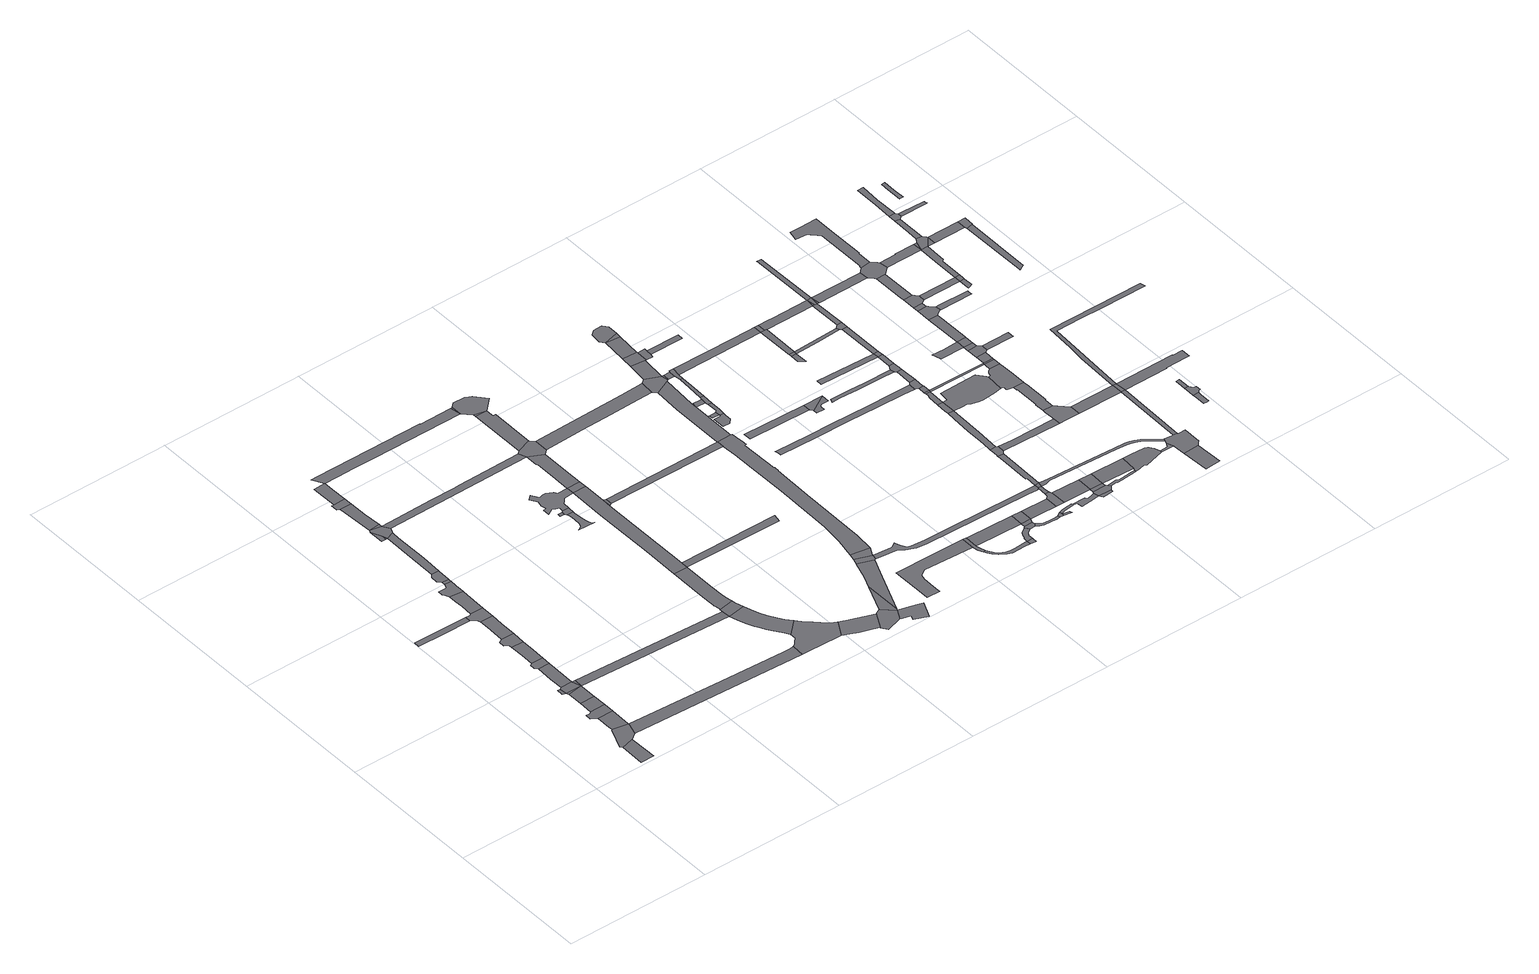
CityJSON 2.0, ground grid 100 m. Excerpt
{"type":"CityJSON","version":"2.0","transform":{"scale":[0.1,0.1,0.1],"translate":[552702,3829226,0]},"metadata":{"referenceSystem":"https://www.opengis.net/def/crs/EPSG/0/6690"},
"CityObjects":{
"road1":{"type":"Road","attributes":{"RoadStructureAttribute.sectionType":"1"},"geometry":[{"type":"MultiSurface","lod":"1","boundaries":[[[0,1,2,3,4]]]}]},
"road2":{"type":"Road","geometry":[{"type":"MultiSurface","lod":"1","boundaries":[[[5,6,7,8,2,1,9,10]]]}]},
"road3":{"type":"Road","attributes":{"RoadStructureAttribute.sectionType":"1"},"geometry":[{"type":"MultiSurface","lod":"1","boundaries":[[[11,12,13,5,10,14,15]]]}]},
"road4":{"type":"Road","geometry":[{"type":"MultiSurface","lod":"1","boundaries":[[[16,17,18,19,20,11,15,21]]]}]},
"road5":{"type":"Road","attributes":{"RoadStructureAttribute.sectionType":"1"},"geometry":[{"type":"MultiSurface","lod":"1","boundaries":[[[22,23,24,25]]]}]},
"road6":{"type":"Road","attributes":{"RoadStructureAttribute.sectionType":"1"},"geometry":[{"type":"MultiSurface","lod":"1","boundaries":[[[26,16,21,27]]]}]},
"road7":{"type":"Road","attributes":{"RoadStructureAttribute.sectionType":"1"},"geometry":[{"type":"MultiSurface","lod":"1","boundaries":[[[28,29,30,26,27]]]}]},
"road8":{"type":"Road","attributes":{"RoadStructureAttribute.sectionType":"1"},"geometry":[{"type":"MultiSurface","lod":"1","boundaries":[[[24,30,29]]]}]},
"road9":{"type":"Road","attributes":{"RoadStructureAttribute.sectionType":"1"},"geometry":[{"type":"MultiSurface","lod":"1","boundaries":[[[31,32,33,34,35,36]]]}]},
"road10":{"type":"Road","geometry":[{"type":"MultiSurface","lod":"1","boundaries":[[[37,25,24,29,38]]]}]},
"road11":{"type":"Road","attributes":{"RoadStructureAttribute.sectionType":"1"},"geometry":[{"type":"MultiSurface","lod":"1","boundaries":[[[39,40,37,38,41]]]}]},
"road12":{"type":"Road","attributes":{"RoadStructureAttribute.sectionType":"1"},"geometry":[{"type":"MultiSurface","lod":"1","boundaries":[[[42,38,29,43]]]}]},
"road13":{"type":"Road","geometry":[{"type":"MultiSurface","lod":"1","boundaries":[[[44,45,46,47,39,41,48]]]}]},
"road14":{"type":"Road","attributes":{"RoadStructureAttribute.sectionType":"1"},"geometry":[{"type":"MultiSurface","lod":"1","boundaries":[[[49,50,44,48,51,52]]]}]},
"road15":{"type":"Road","geometry":[{"type":"MultiSurface","lod":"1","boundaries":[[[53,54,55,56,57,49,52,58]]]}]},
"road16":{"type":"Road","attributes":{"RoadStructureAttribute.sectionType":"1"},"geometry":[{"type":"MultiSurface","lod":"1","boundaries":[[[59,60,53,58,61,62]]]}]},
"road17":{"type":"Road","geometry":[{"type":"MultiSurface","lod":"1","boundaries":[[[63,64,36,35,65,66,59,62,67]]]}]},
"road18":{"type":"Road","attributes":{"RoadStructureAttribute.sectionType":"1"},"geometry":[{"type":"MultiSurface","lod":"1","boundaries":[[[68,69,70,63,67,71,72]]]}]},
"road19":{"type":"Road","geometry":[{"type":"MultiSurface","lod":"1","boundaries":[[[73,74,75,76,77,78,68,72,79,80,81]]]}]},
"road20":{"type":"Road","attributes":{"RoadStructureAttribute.sectionType":"1"},"geometry":[{"type":"MultiSurface","lod":"1","boundaries":[[[82,73,81,83]]]}]},
"road21":{"type":"Road","geometry":[{"type":"MultiSurface","lod":"1","boundaries":[[[84,85,86,82,83,87,88,89]]]}]},
"road22":{"type":"Road","attributes":{"RoadStructureAttribute.sectionType":"1"},"geometry":[{"type":"MultiSurface","lod":"1","boundaries":[[[90,91,92,93,10,9,94,95,96,97]]]}]},
"road23":{"type":"Road","attributes":{"RoadStructureAttribute.sectionType":"1"},"geometry":[{"type":"MultiSurface","lod":"1","boundaries":[[[98,99,100,101,102,103,84,89]]]}]},
"road24":{"type":"Road","attributes":{"RoadStructureAttribute.sectionType":"1"},"geometry":[{"type":"MultiSurface","lod":"1","boundaries":[[[104,105,106,107]]]}]},
"road25":{"type":"Road","geometry":[{"type":"MultiSurface","lod":"1","boundaries":[[[107,106,101]]]}]},
"road26":{"type":"Road","geometry":[{"type":"MultiSurface","lod":"1","boundaries":[[[108,109,110,104,107,101,100,111,112,113,114]]]}]},
"road27":{"type":"Road","attributes":{"RoadStructureAttribute.sectionType":"1"},"geometry":[{"type":"MultiSurface","lod":"1","boundaries":[[[115,108,114]]]}]},
"road28":{"type":"Road","attributes":{"RoadStructureAttribute.sectionType":"1"},"geometry":[{"type":"MultiSurface","lod":"1","boundaries":[[[116,43,29,117,118]]]}]},
"road29":{"type":"Road","attributes":{"RoadStructureAttribute.sectionType":"1"},"geometry":[{"type":"MultiSurface","lod":"1","boundaries":[[[119,120,121,122,123,124,108,115]]]}]},
"road30":{"type":"Road","geometry":[{"type":"MultiSurface","lod":"1","boundaries":[[[125,126,127,128,129,122,121]]]}]},
"road31":{"type":"Road","attributes":{"RoadStructureAttribute.sectionType":"1"},"geometry":[{"type":"MultiSurface","lod":"1","boundaries":[[[130,131,132,127,126]]]}]},
"road32":{"type":"Road","attributes":{"RoadStructureAttribute.sectionType":"1"},"geometry":[{"type":"MultiSurface","lod":"1","boundaries":[[[133,134,135,136,137,138,139,140,114,113,141]]]}]},
"road33":{"type":"Road","geometry":[{"type":"MultiSurface","lod":"1","boundaries":[[[142,143,144,145,146,147,118,117,148]]]}]},
"road34":{"type":"Road","attributes":{"RoadStructureAttribute.sectionType":"1"},"geometry":[{"type":"MultiSurface","lod":"1","boundaries":[[[149,150,151,152,153,148,117,154,155,156,157,158,159,160,161,162]]]}]},
"road35":{"type":"Road","attributes":{"RoadStructureAttribute.sectionType":"1"},"geometry":[{"type":"MultiSurface","lod":"1","boundaries":[[[163,164,165,166,167,168,169,170,171,144,143,172,173,174,175,176]]]}]},
"road36":{"type":"Road","attributes":{"RoadStructureAttribute.sectionType":"1"},"geometry":[{"type":"MultiSurface","lod":"1","boundaries":[[[177,178,179,180,131,181,182,183,184,185,186,187]]]}]},
"road37":{"type":"Road","geometry":[{"type":"MultiSurface","lod":"1","boundaries":[[[188,189,190,191,162,161,192,193,194,195,196,97,96,197,198,199,200]]]}]},
"road38":{"type":"Road","geometry":[{"type":"MultiSurface","lod":"1","boundaries":[[[201,202,203,204]]]}]},
"road39":{"type":"Road","attributes":{"RoadStructureAttribute.sectionType":"1"},"geometry":[{"type":"MultiSurface","lod":"1","boundaries":[[[205,206,207,208,209,210,211,212,213,214,215,216,217]]]}]},
"road40":{"type":"Road","geometry":[{"type":"MultiSurface","lod":"1","boundaries":[[[218,204,203,205,217,219]]]}]},
"road41":{"type":"Road","attributes":{"RoadStructureAttribute.sectionType":"1"},"geometry":[{"type":"MultiSurface","lod":"1","boundaries":[[[220,221,222,223,224,225,226,227,228,229,230,231,232,233,234,235,236,237,238,218,219,239,240,241,242,243,244]]]}]},
"road42":{"type":"Road","attributes":{"RoadStructureAttribute.sectionType":"1"},"geometry":[{"type":"MultiSurface","lod":"1","boundaries":[[[243,245,246,247,248,163,176,249,250,251,252,253]]]}]},
"road43":{"type":"Road","attributes":{"RoadStructureAttribute.sectionType":"1"},"geometry":[{"type":"MultiSurface","lod":"1","boundaries":[[[254,200,199,255,256,257,258,259]]]}]},
"road44":{"type":"Road","attributes":{"RoadStructureAttribute.sectionType":"1"},"geometry":[{"type":"MultiSurface","lod":"1","boundaries":[[[260,261,262,263]]]}]},
"road45":{"type":"Road","geometry":[{"type":"MultiSurface","lod":"1","boundaries":[[[244,243,253,264]]]}]},
"road46":{"type":"Road","geometry":[{"type":"MultiSurface","lod":"1","boundaries":[[[265,259,258,266,267,268,269]]]}]},
"road47":{"type":"Road","attributes":{"RoadStructureAttribute.sectionType":"1"},"geometry":[{"type":"MultiSurface","lod":"1","boundaries":[[[141,270,271,272,244,264,273,274]]]}]},
"road48":{"type":"Road","attributes":{"RoadStructureAttribute.sectionType":"1"},"geometry":[{"type":"MultiSurface","lod":"1","boundaries":[[[275,276,277,278,279]]]}]},
"road49":{"type":"Road","geometry":[{"type":"MultiSurface","lod":"1","boundaries":[[[280,281,133,141,274,282,283]]]}]},
"road50":{"type":"Road","attributes":{"RoadStructureAttribute.sectionType":"1"},"geometry":[{"type":"MultiSurface","lod":"1","boundaries":[[[284,265,269,285]]]}]},
"road51":{"type":"Road","attributes":{"RoadStructureAttribute.sectionType":"1"},"geometry":[{"type":"MultiSurface","lod":"1","boundaries":[[[286,287,288,269,268,289,290,291,292,293,294,295]]]}]},
"road52":{"type":"Road","attributes":{"RoadStructureAttribute.sectionType":"1"},"geometry":[{"type":"MultiSurface","lod":"1","boundaries":[[[296,187,186]]]}]},
"road53":{"type":"Road","attributes":{"RoadStructureAttribute.sectionType":"1"},"geometry":[{"type":"MultiSurface","lod":"1","boundaries":[[[297,281,280,298,299,300,301]]]}]},
"road54":{"type":"Road","attributes":{"RoadStructureAttribute.sectionType":"1"},"geometry":[{"type":"MultiSurface","lod":"1","boundaries":[[[302,297,301]]]}]},
"road55":{"type":"Road","geometry":[{"type":"MultiSurface","lod":"1","boundaries":[[[303,304,305,296,186,302,301,306,307,308,309]]]}]},
"road56":{"type":"Road","attributes":{"RoadStructureAttribute.sectionType":"1"},"geometry":[{"type":"MultiSurface","lod":"1","boundaries":[[[310,311,284,285,312,313]]]}]},
"road57":{"type":"Road","attributes":{"RoadStructureAttribute.sectionType":"1"},"geometry":[{"type":"MultiSurface","lod":"1","boundaries":[[[263,262,314,315]]]}]},
"road58":{"type":"Road","geometry":[{"type":"MultiSurface","lod":"1","boundaries":[[[316,317,310,313,318,319]]]}]},
"road59":{"type":"Road","attributes":{"RoadStructureAttribute.sectionType":"1"},"geometry":[{"type":"MultiSurface","lod":"1","boundaries":[[[320,316,319,321,322]]]}]},
"road60":{"type":"Road","attributes":{"RoadStructureAttribute.sectionType":"1"},"geometry":[{"type":"MultiSurface","lod":"1","boundaries":[[[323,324,283,282,325,326,327,328]]]}]},
"road61":{"type":"Road","attributes":{"RoadStructureAttribute.sectionType":"1"},"geometry":[{"type":"MultiSurface","lod":"1","boundaries":[[[329,330,331,332,333,334,335,336,337,338,339]]]}]},
"road62":{"type":"Road","attributes":{"RoadStructureAttribute.sectionType":"1"},"geometry":[{"type":"MultiSurface","lod":"1","boundaries":[[[340,341,342,343,344,345,346,347,348,349,350,351,352,353,315,314,354,355,356,357,358,359,360,361,320,322]]]}]},
"road63":{"type":"Road","geometry":[{"type":"MultiSurface","lod":"1","boundaries":[[[339,338,362,363,364,365,366,367]]]}]},
"road64":{"type":"Road","attributes":{"RoadStructureAttribute.sectionType":"1"},"geometry":[{"type":"MultiSurface","lod":"1","boundaries":[[[368,369,370,371,372,373,374,375,376,377,378,379,315,353]]]}]},
"road65":{"type":"Road","attributes":{"RoadStructureAttribute.sectionType":"1"},"geometry":[{"type":"MultiSurface","lod":"1","boundaries":[[[380,381,382,383,384,385,386,387,364,363,388,389,390,391,392,393,394,395,396]]]}]},
"road66":{"type":"Road","attributes":{"RoadStructureAttribute.sectionType":"1"},"geometry":[{"type":"MultiSurface","lod":"1","boundaries":[[[397,398,399,400,401,402,403,404,405,406,407,408,409,319,318,410,411,412,413,414,415,416,417,418,419,420,421]]]}]},
"road67":{"type":"Road","geometry":[{"type":"MultiSurface","lod":"1","boundaries":[[[422,423,424,425,426,427,428,429,430]]]}]},
"road68":{"type":"Road","geometry":[{"type":"MultiSurface","lod":"1","boundaries":[[[431,432,433,434,435,436]]]}]},
"road69":{"type":"Road","attributes":{"RoadStructureAttribute.sectionType":"1"},"geometry":[{"type":"MultiSurface","lod":"1","boundaries":[[[437,438,439,440,441,442]]]}]},
"road70":{"type":"Road","geometry":[{"type":"MultiSurface","lod":"1","boundaries":[[[443,323,328,376,375,444,445]]]}]},
"road71":{"type":"Road","geometry":[{"type":"MultiSurface","lod":"1","boundaries":[[[446,447,431,436,422,430,448,449,450,451]]]}]},
"road72":{"type":"Road","attributes":{"RoadStructureAttribute.sectionType":"1"},"geometry":[{"type":"MultiSurface","lod":"1","boundaries":[[[452,367,366,453,454,455]]]}]},
"road73":{"type":"Road","geometry":[{"type":"MultiSurface","lod":"1","boundaries":[[[456,442,441,446,451,457,458]]]}]},
"road74":{"type":"Road","geometry":[{"type":"MultiSurface","lod":"1","boundaries":[[[396,395,459,460]]]}]},
"road75":{"type":"Road","attributes":{"RoadStructureAttribute.sectionType":"1"},"geometry":[{"type":"MultiSurface","lod":"1","boundaries":[[[461,443,445,462]]]}]},
"road76":{"type":"Road","attributes":{"RoadStructureAttribute.sectionType":"1"},"geometry":[{"type":"MultiSurface","lod":"1","boundaries":[[[445,444,463,464]]]}]},
"road77":{"type":"Road","attributes":{"RoadStructureAttribute.sectionType":"1"},"geometry":[{"type":"MultiSurface","lod":"1","boundaries":[[[465,466,456,458,467,468]]]}]},
"road78":{"type":"Road","attributes":{"RoadStructureAttribute.sectionType":"1"},"geometry":[{"type":"MultiSurface","lod":"1","boundaries":[[[469,470,471,472,473,474,396,460,475,476,477,478]]]}]},
"road79":{"type":"Road","attributes":{"RoadStructureAttribute.sectionType":"1"},"geometry":[{"type":"MultiSurface","lod":"1","boundaries":[[[479,480,464,463,481,482]]]}]},
"road80":{"type":"Road","attributes":{"RoadStructureAttribute.sectionType":"1"},"geometry":[{"type":"MultiSurface","lod":"1","boundaries":[[[483,484,485,486]]]}]},
"road81":{"type":"Road","geometry":[{"type":"MultiSurface","lod":"1","boundaries":[[[487,461,462,488,489,490,491]]]}]},
"road82":{"type":"Road","geometry":[{"type":"MultiSurface","lod":"1","boundaries":[[[492,493,494,479,482,495,465,468,496,497]]]}]},
"road83":{"type":"Road","attributes":{"RoadStructureAttribute.sectionType":"1"},"geometry":[{"type":"MultiSurface","lod":"1","boundaries":[[[498,487,491,499]]]}]},
"road84":{"type":"Road","geometry":[{"type":"MultiSurface","lod":"1","boundaries":[[[500,469,478,501,502,503]]]}]},
"road85":{"type":"Road","attributes":{"RoadStructureAttribute.sectionType":"1"},"geometry":[{"type":"MultiSurface","lod":"1","boundaries":[[[454,500,503,504,505]]]}]},
"road86":{"type":"Road","geometry":[{"type":"MultiSurface","lod":"1","boundaries":[[[506,489,488,507,508,509]]]}]},
"road87":{"type":"Road","attributes":{"RoadStructureAttribute.sectionType":"1"},"geometry":[{"type":"MultiSurface","lod":"1","boundaries":[[[510,498,499]]]}]},
"road88":{"type":"Road","geometry":[{"type":"MultiSurface","lod":"1","boundaries":[[[455,454,505,511]]]}]},
"road89":{"type":"Road","geometry":[{"type":"MultiSurface","lod":"1","boundaries":[[[512,513,514,515,498,510,516]]]}]},
"road90":{"type":"Road","attributes":{"RoadStructureAttribute.sectionType":"1"},"geometry":[{"type":"MultiSurface","lod":"1","boundaries":[[[517,518,519,520,502,501,521,522,523,524,525,526]]]}]},
"road91":{"type":"Road","geometry":[{"type":"MultiSurface","lod":"1","boundaries":[[[527,528,509,508]]]}]},
"road92":{"type":"Road","attributes":{"RoadStructureAttribute.sectionType":"1"},"geometry":[{"type":"MultiSurface","lod":"1","boundaries":[[[511,505,529,530,531]]]}]},
"road93":{"type":"Road","geometry":[{"type":"MultiSurface","lod":"1","boundaries":[[[532,526,525,533,534]]]}]},
"road94":{"type":"Road","attributes":{"RoadStructureAttribute.sectionType":"1"},"geometry":[{"type":"MultiSurface","lod":"1","boundaries":[[[535,536,537,538,539,540,541,542,543,544,545,546,547,548]]]}]},
"road95":{"type":"Road","geometry":[{"type":"MultiSurface","lod":"1","boundaries":[[[486,485,549,550]]]}]},
"road96":{"type":"Road","geometry":[{"type":"MultiSurface","lod":"1","boundaries":[[[551,552,534,533]]]}]},
"road97":{"type":"Road","attributes":{"RoadStructureAttribute.sectionType":"1"},"geometry":[{"type":"MultiSurface","lod":"1","boundaries":[[[553,554,555,556,557,550,549]]]}]},
"road98":{"type":"Road","geometry":[{"type":"MultiSurface","lod":"1","boundaries":[[[558,559,531,530,560,561,562]]]}]},
"road99":{"type":"Road","attributes":{"RoadStructureAttribute.sectionType":"1"},"geometry":[{"type":"MultiSurface","lod":"1","boundaries":[[[563,564,565,497,496,566,567,568,569,570]]]}]},
"road100":{"type":"Road","attributes":{"RoadStructureAttribute.sectionType":"1"},"geometry":[{"type":"MultiSurface","lod":"1","boundaries":[[[420,571,558,562,572,573]]]}]},
"road101":{"type":"Road","attributes":{"RoadStructureAttribute.sectionType":"1"},"geometry":[{"type":"MultiSurface","lod":"1","boundaries":[[[574,575,576,577,578,579,580,581,532,534,582,583,584,585,586,587,588,589,590,591]]]}]},
"road102":{"type":"Road","geometry":[{"type":"MultiSurface","lod":"1","boundaries":[[[592,421,420,573]]]}]},
"road103":{"type":"Road","attributes":{"RoadStructureAttribute.sectionType":"1"},"geometry":[{"type":"MultiSurface","lod":"1","boundaries":[[[593,594,595,596,421,592,597]]]}]},
"road104":{"type":"Road","attributes":{"RoadStructureAttribute.sectionType":"1"},"geometry":[{"type":"MultiSurface","lod":"1","boundaries":[[[561,560,598,599]]]}]},
"road105":{"type":"Road","geometry":[{"type":"MultiSurface","lod":"1","boundaries":[[[600,601,593,597,602,603,604,605]]]}]},
"road106":{"type":"Road","geometry":[{"type":"MultiSurface","lod":"1","boundaries":[[[590,606,607,608]]]}]},
"road107":{"type":"Road","geometry":[{"type":"MultiSurface","lod":"1","boundaries":[[[609,610,611,612,613,614]]]}]},
"road108":{"type":"Road","attributes":{"RoadStructureAttribute.sectionType":"1"},"geometry":[{"type":"MultiSurface","lod":"1","boundaries":[[[615,616,617,618,619,620,621,622,623]]]}]},
"road109":{"type":"Road","geometry":[{"type":"MultiSurface","lod":"1","boundaries":[[[624,625,591,590,608,626,627]]]}]},
"road110":{"type":"Road","geometry":[{"type":"MultiSurface","lod":"1","boundaries":[[[628,609,614,629]]]}]},
"road111":{"type":"Road","attributes":{"RoadStructureAttribute.sectionType":"1"},"geometry":[{"type":"MultiSurface","lod":"1","boundaries":[[[598,625,624,630]]]}]},
"road112":{"type":"Road","attributes":{"RoadStructureAttribute.sectionType":"1"},"geometry":[{"type":"MultiSurface","lod":"1","boundaries":[[[631,632,633,634,635,600,605,636,637,638]]]}]},
"road113":{"type":"Road","geometry":[{"type":"MultiSurface","lod":"1","boundaries":[[[599,598,630,639]]]}]},
"road114":{"type":"Road","attributes":{"RoadStructureAttribute.sectionType":"1"},"geometry":[{"type":"MultiSurface","lod":"1","boundaries":[[[640,569,641,642,628,629,643,644]]]}]},
"road115":{"type":"Road","attributes":{"RoadStructureAttribute.sectionType":"1"},"geometry":[{"type":"MultiSurface","lod":"1","boundaries":[[[645,646,647,648,649]]]}]},
"road116":{"type":"Road","geometry":[{"type":"MultiSurface","lod":"1","boundaries":[[[570,569,640,650]]]}]},
"road117":{"type":"Road","geometry":[{"type":"MultiSurface","lod":"1","boundaries":[[[651,652,631,638,653]]]}]},
"road118":{"type":"Road","attributes":{"RoadStructureAttribute.sectionType":"1"},"geometry":[{"type":"MultiSurface","lod":"1","boundaries":[[[654,655,656,651,653,657]]]}]},
"road119":{"type":"Road","attributes":{"RoadStructureAttribute.sectionType":"1"},"geometry":[{"type":"MultiSurface","lod":"1","boundaries":[[[658,659,660,661,627,626,662,663,664,665,666,667,668]]]}]},
"road120":{"type":"Road","geometry":[{"type":"MultiSurface","lod":"1","boundaries":[[[669,670,654,657]]]}]},
"road121":{"type":"Road","attributes":{"RoadStructureAttribute.sectionType":"1"},"geometry":[{"type":"MultiSurface","lod":"1","boundaries":[[[671,672,670,669]]]}]},
"road122":{"type":"Road","attributes":{"RoadStructureAttribute.sectionType":"1"},"geometry":[{"type":"MultiSurface","lod":"1","boundaries":[[[673,604,603,674,675]]]}]},
"road123":{"type":"Road","geometry":[{"type":"MultiSurface","lod":"1","boundaries":[[[676,677,678,679,680,548,547,681,682,672,671]]]}]},
"road124":{"type":"Road","attributes":{"RoadStructureAttribute.sectionType":"1"},"geometry":[{"type":"MultiSurface","lod":"1","boundaries":[[[639,630,683,684,685]]]}]},
"road125":{"type":"Road","attributes":{"RoadStructureAttribute.sectionType":"1"},"geometry":[{"type":"MultiSurface","lod":"1","boundaries":[[[686,629,614,687,688]]]}]},
"road126":{"type":"Road","attributes":{"RoadStructureAttribute.sectionType":"1"},"geometry":[{"type":"MultiSurface","lod":"1","boundaries":[[[689,690,691,692,693,694,592,573,695,696,697,698,699,700,701,702,703]]]}]},
"road127":{"type":"Road","attributes":{"RoadStructureAttribute.sectionType":"1"},"geometry":[{"type":"MultiSurface","lod":"1","boundaries":[[[704,705,679,678]]]}]},
"road128":{"type":"Road","geometry":[{"type":"MultiSurface","lod":"1","boundaries":[[[706,623,622,707,705,704,708,709]]]}]},
"road129":{"type":"Road","attributes":{"RoadStructureAttribute.sectionType":"1"},"geometry":[{"type":"MultiSurface","lod":"1","boundaries":[[[648,706,709,710]]]}]},
"road130":{"type":"Road","attributes":{"RoadStructureAttribute.sectionType":"1"},"geometry":[{"type":"MultiSurface","lod":"1","boundaries":[[[711,712,713,650,640,644,714,715,716]]]}]},
"road131":{"type":"Road","geometry":[{"type":"MultiSurface","lod":"1","boundaries":[[[649,648,710,717]]]}]},
"road132":{"type":"Road","attributes":{"RoadStructureAttribute.sectionType":"1"},"geometry":[{"type":"MultiSurface","lod":"1","boundaries":[[[718,719,720,721,653,638,722,723,724,725,726,727,728,729,730]]]}]},
"road133":{"type":"Road","attributes":{"RoadStructureAttribute.sectionType":"1"},"geometry":[{"type":"MultiSurface","lod":"1","boundaries":[[[731,732,649,717,733]]]}]},
"road134":{"type":"Road","geometry":[{"type":"MultiSurface","lod":"1","boundaries":[[[734,686,688,735,736,731,733,737]]]}]},
"road135":{"type":"Road","attributes":{"RoadStructureAttribute.sectionType":"1"},"geometry":[{"type":"MultiSurface","lod":"1","boundaries":[[[669,657,738,739]]]}]},
"road136":{"type":"Road","geometry":[{"type":"MultiSurface","lod":"1","boundaries":[[[740,741,742,743,744,685,684,668,667,745,746,747,748,749]]]}]},
"road137":{"type":"Road","attributes":{"RoadStructureAttribute.sectionType":"1"},"geometry":[{"type":"MultiSurface","lod":"1","boundaries":[[[715,734,737,750,751]]]}]},
"road138":{"type":"Road","attributes":{"RoadStructureAttribute.sectionType":"1"},"geometry":[{"type":"MultiSurface","lod":"1","boundaries":[[[716,715,751]]]}]},
"road139":{"type":"Road","geometry":[{"type":"MultiSurface","lod":"1","boundaries":[[[752,753,754,675,674,755,756,757,758,759,760]]]}]},
"road140":{"type":"Road","geometry":[{"type":"MultiSurface","lod":"1","boundaries":[[[716,751,750,761]]]}]},
"road141":{"type":"Road","attributes":{"RoadStructureAttribute.sectionType":"1"},"geometry":[{"type":"MultiSurface","lod":"1","boundaries":[[[762,763,764,765,766,752,760,767,768,769,770]]]}]},
"road142":{"type":"Road","attributes":{"RoadStructureAttribute.sectionType":"1"},"geometry":[{"type":"MultiSurface","lod":"1","boundaries":[[[761,750,771,772]]]}]},
"road143":{"type":"Road","geometry":[{"type":"MultiSurface","lod":"1","boundaries":[[[773,774,775,776,777,778,730,729,779,780,781,782,762,770,783,784,785]]]}]},
"road144":{"type":"Road","attributes":{"RoadStructureAttribute.sectionType":"1"},"geometry":[{"type":"MultiSurface","lod":"1","boundaries":[[[786,787,749,748,788,789]]]}]},
"road145":{"type":"Road","attributes":{"RoadStructureAttribute.sectionType":"1"},"geometry":[{"type":"MultiSurface","lod":"1","boundaries":[[[790,791,792,716,761]]]}]},
"road146":{"type":"Road","geometry":[{"type":"MultiSurface","lod":"1","boundaries":[[[793,794,795,796,797]]]}]},
"road147":{"type":"Road","attributes":{"RoadStructureAttribute.sectionType":"1"},"geometry":[{"type":"MultiSurface","lod":"1","boundaries":[[[798,799,800,801]]]}]},
"road148":{"type":"Road","attributes":{"RoadStructureAttribute.sectionType":"1"},"geometry":[{"type":"MultiSurface","lod":"1","boundaries":[[[738,802,773,785,803]]]}]},
"road149":{"type":"Road","geometry":[{"type":"MultiSurface","lod":"1","boundaries":[[[739,738,803,804,805,806]]]}]},
"road150":{"type":"Road","attributes":{"RoadStructureAttribute.sectionType":"1"},"geometry":[{"type":"MultiSurface","lod":"1","boundaries":[[[807,791,790]]]}]},
"road151":{"type":"Road","attributes":{"RoadStructureAttribute.sectionType":"1"},"geometry":[{"type":"MultiSurface","lod":"1","boundaries":[[[808,806,805,804,809]]]}]},
"road152":{"type":"Road","geometry":[{"type":"MultiSurface","lod":"1","boundaries":[[[810,811,703,702,812,786,789,799,798,813,814,815,816,817,818,819,820]]]}]},
"road153":{"type":"Road","geometry":[{"type":"MultiSurface","lod":"1","boundaries":[[[821,808,809,822,823,824]]]}]},
"road154":{"type":"Road","attributes":{"RoadStructureAttribute.sectionType":"1"},"geometry":[{"type":"MultiSurface","lod":"1","boundaries":[[[796,821,824,825]]]}]},
"road155":{"type":"Road","attributes":{"RoadStructureAttribute.sectionType":"1"},"geometry":[{"type":"MultiSurface","lod":"1","boundaries":[[[761,772,826,827]]]}]},
"road156":{"type":"Road","geometry":[{"type":"MultiSurface","lod":"1","boundaries":[[[797,796,825,828]]]}]},
"road157":{"type":"Road","attributes":{"RoadStructureAttribute.sectionType":"1"},"geometry":[{"type":"MultiSurface","lod":"1","boundaries":[[[757,756,829,830,831]]]}]},
"road158":{"type":"Road","attributes":{"RoadStructureAttribute.sectionType":"1"},"geometry":[{"type":"MultiSurface","lod":"1","boundaries":[[[832,833,797,828,834,835,836]]]}]},
"road159":{"type":"Road","attributes":{"RoadStructureAttribute.sectionType":"1"},"geometry":[{"type":"MultiSurface","lod":"1","boundaries":[[[837,830,820,819]]]}]},
"road160":{"type":"Road","attributes":{"RoadStructureAttribute.sectionType":"1"},"geometry":[{"type":"MultiSurface","lod":"1","boundaries":[[[838,839,840,841]]]}]},
"road161":{"type":"Road","geometry":[{"type":"MultiSurface","lod":"1","boundaries":[[[842,843,823,822]]]}]},
"road162":{"type":"Road","geometry":[{"type":"MultiSurface","lod":"1","boundaries":[[[839,832,836,844,845,846,847,848,840]]]}]},
"road163":{"type":"Road","geometry":[{"type":"MultiSurface","lod":"1","boundaries":[[[849,838,841,850,851,852,853]]]}]},
"road164":{"type":"Road","geometry":[{"type":"MultiSurface","lod":"1","boundaries":[[[831,830,837,854]]]}]},
"road165":{"type":"Road","attributes":{"RoadStructureAttribute.sectionType":"1"},"geometry":[{"type":"MultiSurface","lod":"1","boundaries":[[[855,856,849,853,857]]]}]},
"road166":{"type":"Road","geometry":[{"type":"MultiSurface","lod":"1","boundaries":[[[858,859,860,861,862,863,827,826,864,865,855,857,866,867,868,869]]]}]},
"road167":{"type":"Road","attributes":{"RoadStructureAttribute.sectionType":"1"},"geometry":[{"type":"MultiSurface","lod":"1","boundaries":[[[870,871,872,873,874,875,876,877,878,879,880,881,882,883,861,860]]]}]},
"road168":{"type":"Road","attributes":{"RoadStructureAttribute.sectionType":"1"},"geometry":[{"type":"MultiSurface","lod":"1","boundaries":[[[884,885,886,887,847,846]]]}]},
"road169":{"type":"Road","attributes":{"RoadStructureAttribute.sectionType":"1"},"geometry":[{"type":"MultiSurface","lod":"1","boundaries":[[[851,850,888,889]]]}]},
"road170":{"type":"Road","attributes":{"RoadStructureAttribute.sectionType":"1"},"geometry":[{"type":"MultiSurface","lod":"1","boundaries":[[[890,891,892,893,894,895,896]]]}]},
"road171":{"type":"Road","geometry":[{"type":"MultiSurface","lod":"1","boundaries":[[[897,898,890,896,899,900,901,902,903,904]]]}]},
"road172":{"type":"Road","geometry":[{"type":"MultiSurface","lod":"1","boundaries":[[[905,906,907,897,904]]]}]},
"road173":{"type":"Road","attributes":{"RoadStructureAttribute.sectionType":"1"},"geometry":[{"type":"MultiSurface","lod":"1","boundaries":[[[908,909,910,911,854,837,912,913,914,915,916]]]}]},
"road174":{"type":"Road","attributes":{"RoadStructureAttribute.sectionType":"1"},"geometry":[{"type":"MultiSurface","lod":"1","boundaries":[[[917,918,869,868,919,920]]]}]},
"road175":{"type":"Road","geometry":[{"type":"MultiSurface","lod":"1","boundaries":[[[921,922,923,924,925,926]]]}]},
"road176":{"type":"Road","geometry":[{"type":"MultiSurface","lod":"1","boundaries":[[[889,888,921,926,927,928]]]}]},
"road177":{"type":"Road","attributes":{"RoadStructureAttribute.sectionType":"1"},"geometry":[{"type":"MultiSurface","lod":"1","boundaries":[[[919,929,889,928,930,931,932]]]}]},
"road178":{"type":"Road","geometry":[{"type":"MultiSurface","lod":"1","boundaries":[[[920,919,933]]]}]},
"road179":{"type":"Road","attributes":{"RoadStructureAttribute.sectionType":"1"},"geometry":[{"type":"MultiSurface","lod":"1","boundaries":[[[934,935,936,831,854,937,938,939,940,941,942]]]}]},
"road180":{"type":"Road","attributes":{"RoadStructureAttribute.sectionType":"1"},"geometry":[{"type":"MultiSurface","lod":"1","boundaries":[[[943,944,933,919,932,945,946,947]]]}]},
"road181":{"type":"Road","geometry":[{"type":"MultiSurface","lod":"1","boundaries":[[[945,932,948]]]}]},
"road182":{"type":"Road","attributes":{"RoadStructureAttribute.sectionType":"1"},"geometry":[{"type":"MultiSurface","lod":"1","boundaries":[[[949,950,943,947,951,952]]]}]},
"road183":{"type":"Road","geometry":[{"type":"MultiSurface","lod":"1","boundaries":[[[953,949,952,954,955,956,957,958,959]]]}]},
"road184":{"type":"Road","attributes":{"RoadStructureAttribute.sectionType":"1"},"geometry":[{"type":"MultiSurface","lod":"1","boundaries":[[[960,961,953,959,962,963,964]]]}]},
"road185":{"type":"Road","attributes":{"RoadStructureAttribute.sectionType":"1"},"geometry":[{"type":"MultiSurface","lod":"1","boundaries":[[[945,948,965,966]]]}]},
"road186":{"type":"Road","attributes":{"RoadStructureAttribute.sectionType":"1"},"geometry":[{"type":"MultiSurface","lod":"1","boundaries":[[[967,968,969,970,971,972]]]}]},
"road187":{"type":"Road","geometry":[{"type":"MultiSurface","lod":"1","boundaries":[[[973,974,975,976,977,957,956]]]}]},
"road188":{"type":"Road","geometry":[{"type":"MultiSurface","lod":"1","boundaries":[[[966,965,972,971,978,979]]]}]},
"road189":{"type":"Road","geometry":[{"type":"MultiSurface","lod":"1","boundaries":[[[980,981,982,983,984,985,986]]]}]}
},
"vertices":[
[443,198,0],[443,221,0],[357,198,0],[353,24,0],[446,22,0],
[409,362,0],[402,356,0],[400,353,0],[344,213,0],[489,252,0],[516,343,0],
[408,491,0],[409,411,0],[409,393,0],[515,349,0],[516,491,0],
[412,566,0],[397,556,0],[370,556,0],[370,516,0],[395,503,0],[516,566,0],
[385,836,0],[385,793,0],[405,783,0],[402,836,0],
[414,661,0],[516,661,0],
[517,773,0],[517,784,0],[413,766,0],
[229,1689,0],[9,1692,0],[8,1654,0],[194,1651,0],[384,1648,0],[385,1686,0],
[417,846,0],[497,844,0],
[420,1058,0],[416,941,0],[501,1057,0],
[508,844,0],[520,843,0],
[422,1123,0],[404,1111,0],[405,1078,0],[415,1068,0],[503,1122,0],
[422,1308,0],[423,1213,0],[505,1242,0],[507,1306,0],
[421,1401,0],[396,1388,0],[394,1348,0],[415,1336,0],[420,1326,0],[510,1399,0],
[427,1601,0],[425,1508,0],[513,1517,0],[514,1599,0],
[428,1696,0],[416,1686,0],[394,1643,0],[417,1626,0],[516,1694,0],
[431,1891,0],[429,1841,0],[430,1778,0],[519,1842,0],[522,1882,0],
[478,1999,0],[466,1969,0],[458,1964,0],[407,1965,0],[406,1931,0],[419,1918,0],[523,1913,0],[523,1917,0],[525,1997,0],
[478,2019,0],[526,2018,0],
[477,2116,0],[458,2095,0],[457,2045,0],[527,2063,0],[527,2075,0],[528,2114,0],
[1679,284,0],[1626,283,0],[1182,307,0],[1089,312,0],[1061,227,0],[1628,202,0],[1697,199,0],[1700,288,0],
[533,2259,0],[533,2494,0],[537,2552,0],[483,2529,0],[480,2295,0],[476,2145,0],
[437,2635,0],[437,2531,0],[469,2531,0],[469,2561,0],
[446,2653,0],[443,2646,0],[441,2643,0],[541,2561,0],[546,2573,0],[552,2588,0],[524,2637,0],
[523,2658,0],
[1573,792,0],[1581,734,0],[1578,791,0],
[515,2784,0],[514,2864,0],[514,2909,0],[431,2908,0],[434,2864,0],[440,2774,0],
[514,2924,0],[513,2965,0],[431,2963,0],[415,2964,0],[414,2918,0],
[510,3061,0],[509,3147,0],[429,3146,0],
[1553,2650,0],[1111,2644,0],[1086,2644,0],[1072,2643,0],[891,2642,0],[848,2641,0],[735,2640,0],[692,2639,0],[1575,2598,0],
[1687,809,0],[1683,831,0],[1584,813,0],[1577,813,0],[1580,801,0],[1580,793,0],[1702,754,0],
[1815,514,0],[1784,557,0],[1758,605,0],[1736,651,0],[1716,705,0],[1597,679,0],[1617,625,0],[1641,572,0],[1654,546,0],[1675,505,0],[1700,467,0],[1739,415,0],[1758,382,0],[1850,470,0],
[1576,1235,0],[1575,1166,0],[1574,991,0],[1574,910,0],[1574,888,0],[1574,874,0],[1574,867,0],[1575,862,0],[1577,852,0],[1679,853,0],[1673,891,0],[1670,923,0],[1670,1042,0],[1671,1235,0],
[1278,3218,0],[1277,3222,0],[518,3221,0],[468,3221,0],[512,3147,0],[678,3147,0],[720,3147,0],[838,3146,0],[881,3147,0],[1519,3147,0],[1507,3220,0],
[2002,322,0],[1959,358,0],[1927,390,0],[1879,438,0],[1757,340,0],[1732,312,0],[1729,310,0],[1721,302,0],[1711,294,0],[1747,197,0],[1950,190,0],[1979,192,0],[2042,301,0],
[1389,2078,0],[1387,2058,0],[1415,2056,0],[1419,2078,0],
[1427,2043,0],[1435,2026,0],[1435,2006,0],[1433,1938,0],[1424,1911,0],[1411,1901,0],[1394,1895,0],[1509,1887,0],[1491,1896,0],[1483,1919,0],[1476,1961,0],[1472,2031,0],[1473,2041,0],
[1429,2086,0],[1474,2084,0],
[1508,2229,0],[1495,2249,0],[1475,2261,0],[1452,2271,0],[1430,2271,0],[1405,2265,0],[1392,2278,0],[1372,2315,0],[1342,2285,0],[1370,2240,0],[1366,2220,0],[1361,2200,0],[1369,2165,0],[1346,2160,0],[1347,2115,0],[1389,2138,0],[1411,2126,0],[1432,2118,0],[1432,2096,0],[1476,2136,0],[1486,2141,0],[1496,2154,0],[1508,2171,0],[1579,2176,0],[1580,2230,0],
[1579,2127,0],[1578,1916,0],[1578,1811,0],[1577,1493,0],[1671,1273,0],[1671,1286,0],[1672,1952,0],[1673,2019,0],[1673,2176,0],
[2088,280,0],[2025,170,0],[2081,148,0],[2150,124,0],[2204,106,0],[2261,218,0],
[1675,2019,0],[1675,1952,0],[1690,1962,0],[1693,2009,0],
[1673,2230,0],
[2298,236,0],[2202,102,0],[2228,61,0],[2338,95,0],[2377,164,0],
[1575,2511,0],[1581,2501,0],[1580,2337,0],[1673,2359,0],[1674,2550,0],
[1674,1235,0],[2107,1230,0],[2353,1228,0],[2362,1282,0],[1674,1286,0],
[1675,2703,0],[1575,2670,0],[1703,2579,0],[1704,2676,0],
[2380,432,0],[2383,177,0],
[2503,130,0],[2434,149,0],[2382,162,0],[2353,91,0],[2384,83,0],[2384,81,0],[2408,74,0],[2398,43,0],[2487,4,0],[2538,118,0],
[1521,3220,0],
[1576,3072,0],[1675,2868,0],[1676,3010,0],[1657,3010,0],[1656,3072,0],
[1576,3089,0],
[1551,3249,0],[1534,3233,0],[1523,3223,0],[1737,3149,0],[1671,3224,0],[1656,3231,0],[1632,3243,0],
[2455,640,0],[2417,522,0],[2499,456,0],[2562,605,0],
[2524,1956,0],[2522,2008,0],
[2469,681,0],[2461,660,0],[2571,605,0],[2578,643,0],
[2479,729,0],[2578,645,0],[2609,702,0],
[2515,2696,0],[2358,2691,0],[1978,2586,0],[2200,2591,0],[2359,2594,0],[2506,2599,0],
[2855,428,0],[2584,432,0],[2586,262,0],[2587,147,0],[2677,142,0],[2676,203,0],[2679,289,0],[2685,322,0],[2727,350,0],[3076,335,0],[3077,425,0],
[2622,843,0],[2623,863,0],[2626,1111,0],[2627,1307,0],[2631,1587,0],[2637,1587,0],[2636,1619,0],[2630,1619,0],[2627,1886,0],[2637,1887,0],[2636,1909,0],[2634,1980,0],[2633,2010,0],[2623,2010,0],[2528,1853,0],[2530,1700,0],[2530,1430,0],[2527,1183,0],[2527,1134,0],[2524,1017,0],[2505,862,0],[2506,862,0],
[3083,292,0],[3100,260,0],[3115,268,0],[3105,306,0],[3099,333,0],[3100,425,0],
[2622,2099,0],[2622,2148,0],[2623,2175,0],[2623,2191,0],[2623,2224,0],[2623,2334,0],[2623,2376,0],[2639,2619,0],[2535,2572,0],[2523,2384,0],[2522,2128,0],[2522,2017,0],
[3346,180,0],[3327,179,0],[3286,173,0],[3267,171,0],[3232,174,0],[3202,181,0],[3166,199,0],[3144,223,0],[3109,241,0],[3128,216,0],[3155,189,0],[3195,162,0],[3226,147,0],[3274,151,0],[3319,152,0],[3356,147,0],[3358,177,0],
[3549,547,0],[3319,552,0],[3104,558,0],[2904,561,0],[2807,567,0],[2794,570,0],[2784,577,0],[2776,589,0],[2762,612,0],[2753,627,0],[2746,652,0],[2713,630,0],[2711,629,0],[2621,599,0],[2724,589,0],[2726,587,0],[2752,564,0],[2757,562,0],[2822,535,0],[2889,526,0],[3625,506,0],[3699,504,0],[3702,506,0],[3712,515,0],[3714,544,0],
[2691,2188,0],[2683,2181,0],[2681,2181,0],[2636,2180,0],[2636,2098,0],[2684,2096,0],[2711,2126,0],[2713,2173,0],[2714,2187,0],
[2683,2223,0],[2636,2223,0],[2633,2223,0],[2635,2209,0],[2638,2195,0],[2685,2193,0],
[2634,2370,0],[2629,2351,0],[2624,2333,0],[2628,2332,0],[2689,2331,0],[2694,2368,0],
[2547,2720,0],[2651,2628,0],[2645,2675,0],
[2694,2308,0],[2695,2236,0],[2715,2204,0],[2715,2210,0],[2716,2235,0],[2720,2307,0],
[3119,424,0],[3115,331,0],[3429,324,0],[3432,414,0],
[2696,2386,0],[2721,2348,0],[2722,2385,0],
[3398,144,0],[3398,177,0],
[2559,2857,0],[2659,2848,0],
[2655,2628,0],[2657,2674,0],
[2709,2586,0],[2703,2491,0],[2725,2476,0],[2728,2585,0],
[3418,282,0],[3406,272,0],[3385,258,0],[3373,239,0],[3364,211,0],[3361,210,0],[3398,195,0],[3398,214,0],[3413,238,0],[3442,254,0],
[2704,2675,0],[2699,2675,0],[2699,2628,0],[2703,2628,0],
[2687,1965,0],[2686,1910,0],[3120,1899,0],[3121,1954,0],
[2567,2943,0],[2669,2848,0],[2670,2930,0],[2671,2933,0],[2667,2934,0],
[2709,2685,0],[2708,2675,0],[2705,2675,0],[2703,2625,0],[2729,2625,0],[2736,2685,0],
[2582,3115,0],[2682,3107,0],
[3431,294,0],[3474,255,0],[3492,277,0],[3489,293,0],
[3492,306,0],[3499,323,0],
[2723,2931,0],[2715,2847,0],[2720,2872,0],[2721,2912,0],
[2685,3143,0],
[3502,412,0],
[2660,3250,0],[2597,3248,0],[2564,3221,0],[2558,3146,0],[2686,3218,0],
[3621,241,0],[3580,244,0],[3531,248,0],[3513,258,0],[3502,242,0],[3528,232,0],[3579,228,0],[3623,225,0],[3646,230,0],[3640,245,0],
[2951,2867,0],[2952,2907,0],
[3572,321,0],[3686,319,0],[3688,406,0],
[3670,263,0],[3669,227,0],[3672,245,0],
[3570,1712,0],[3410,1715,0],[3148,1723,0],[2980,1724,0],[2733,1731,0],[2730,1731,0],[2733,1710,0],[2735,1689,0],[2998,1681,0],[3230,1676,0],[3448,1668,0],[3633,1665,0],[3714,1660,0],[3717,1711,0],
[3137,1882,0],[3259,1951,0],
[3723,217,0],[3721,234,0],
[3136,1851,0],[3191,1849,0],[3191,1881,0],[3205,1897,0],[3258,1896,0],
[3709,447,0],[3708,426,0],[3744,317,0],[3746,431,0],[3738,446,0],
[3300,2683,0],[3018,2684,0],[2995,2684,0],[2736,2625,0],[2895,2624,0],[2917,2624,0],[3341,2623,0],[3341,2683,0],
[3710,475,0],[3733,475,0],[3733,514,0],
[3919,269,0],[3879,259,0],[3865,274,0],[3769,274,0],[3769,281,0],[3766,281,0],[3723,277,0],[3696,272,0],[3677,248,0],[3700,256,0],[3725,261,0],[3780,266,0],[3800,260,0],[3801,251,0],[3804,222,0],[3901,232,0],[3939,239,0],[3930,275,0],
[3741,548,0],
[3709,886,0],[3708,859,0],[3706,626,0],[3716,621,0],[3748,881,0],
[3937,313,0],[3941,425,0],
[3712,958,0],[3710,898,0],[3754,890,0],[3763,904,0],[3767,955,0],[3752,957,0],
[3954,212,0],[4029,219,0],[4029,235,0],
[3344,2342,0],[3344,2287,0],[3363,2271,0],[3382,2255,0],[3382,2271,0],[3381,2343,0],
[3524,1890,0],[3416,1893,0],[3276,1897,0],[3266,1871,0],[3328,1870,0],[3453,1866,0],[3621,1862,0],[3722,1860,0],[3713,1888,0],
[4030,287,0],[3936,285,0],[4051,262,0],[4040,279,0],
[3344,2365,0],[3383,2365,0],
[4026,311,0],
[3726,1368,0],[3724,1306,0],[3718,1169,0],[3716,1059,0],[3712,969,0],[3761,1127,0],[3765,1302,0],[3766,1367,0],
[4030,422,0],
[3370,2623,0],[3343,2417,0],[3344,2375,0],[3384,2375,0],[3384,2623,0],
[3320,2076,0],[3318,2036,0],[3523,2030,0],[3732,2023,0],[3731,2063,0],
[3370,2683,0],
[3729,1468,0],[3727,1394,0],[3768,1467,0],
[3739,1586,0],[3739,1569,0],[3732,1544,0],[3771,1587,0],
[4218,286,0],[4180,282,0],[4129,279,0],[4107,286,0],[4093,269,0],[4101,264,0],[4137,264,0],[4167,267,0],[4228,273,0],[4246,276,0],[4245,286,0],
[3774,1602,0],[3738,1601,0],
[3773,1652,0],[3738,1651,0],
[3870,948,0],[4174,892,0],[4174,946,0],
[3772,1663,0],[3772,1690,0],[3771,1729,0],[3732,1728,0],[3729,1725,0],[3731,1659,0],[3733,1659,0],
[4247,305,0],[4256,305,0],[4260,414,0],
[3706,2378,0],[3549,2349,0],[3716,2356,0],
[4449,483,0],[4416,500,0],[4389,508,0],[4360,513,0],[4285,520,0],[3807,542,0],[3769,512,0],[3806,524,0],[4284,502,0],[4357,495,0],[4385,491,0],[4410,484,0],[4439,468,0],[4550,385,0],[4560,400,0],
[3769,1849,0],[3734,1849,0],
[3732,1921,0],[3731,1851,0],[3768,1874,0],[3768,1921,0],
[3767,2023,0],
[3731,2683,0],[3474,2683,0],[3448,2683,0],[3389,2623,0],[3726,2622,0],[3735,2683,0],
[3766,2063,0],
[4110,1490,0],[4069,1542,0],[3809,1539,0],[3800,1467,0],[3836,1365,0],[3863,1363,0],[3886,1353,0],[3939,1338,0],[3964,1336,0],[4004,1339,0],[4056,1344,0],[4108,1355,0],[4117,1480,0],
[3726,2348,0],[3728,2177,0],[3764,2349,0],
[3728,2398,0],[3721,2352,0],[3725,2349,0],[3763,2399,0],
[4170,1585,0],[4173,1595,0],
[4462,371,0],[4443,398,0],[4437,402,0],[4421,408,0],[4327,412,0],[4277,279,0],[4320,289,0],[4336,281,0],[4476,319,0],[4473,333,0],
[3761,2621,0],[3744,2622,0],
[4174,1042,0],[4174,1022,0],[4174,961,0],[4231,892,0],[4319,891,0],[4319,967,0],[4317,969,0],[4263,1023,0],[4243,1042,0],
[3766,2682,0],
[4172,1313,0],[4172,1287,0],[4178,1287,0],[4177,1111,0],[4173,1111,0],[4244,1112,0],[4247,1112,0],[4246,1287,0],[4246,1313,0],
[3763,2621,0],[3776,2621,0],
[4170,1532,0],[4149,1518,0],[4142,1508,0],[4139,1493,0],[4137,1483,0],[4127,1480,0],[4123,1353,0],[4128,1343,0],[4129,1328,0],[4134,1320,0],[4246,1411,0],[4244,1500,0],[4244,1532,0],
[4545,360,0],[4526,333,0],[4534,319,0],[4563,317,0],
[3759,3139,0],[3729,3139,0],[3733,2910,0],
[4074,1837,0],[3989,1841,0],[4007,1781,0],[4175,1779,0],[4175,1841,0],
[4675,232,0],[4568,226,0],[4579,37,0],[4687,44,0],
[4170,1570,0],[4244,1585,0],
[4244,1595,0],[4201,1595,0],[4176,1595,0],
[3729,3141,0],
[4176,1662,0],[4244,1662,0],
[4617,396,0],[4584,398,0],[4552,383,0],[4677,234,0],[4693,250,0],[4704,261,0],[4707,388,0],[4665,389,0],[4651,389,0],[4651,392,0],[4623,395,0],
[4175,1740,0],[4266,1678,0],[4266,1723,0],[4241,1740,0],
[4241,1780,0],
[4134,2620,0],[4130,2681,0],
[4240,1842,0],
[4628,890,0],[4633,890,0],[4632,966,0],
[4174,2101,0],[4175,1842,0],[4240,1852,0],[4239,2062,0],[4239,2101,0],
[4663,890,0],
[4173,2242,0],[4173,2203,0],[4238,2203,0],[4238,2242,0],
[4460,1676,0],[4461,1721,0],
[4246,2107,0],[4272,2127,0],[4285,2127,0],[4279,2167,0],[4246,2197,0],
[4173,2333,0],[4265,2260,0],[4265,2305,0],[4248,2323,0],[4238,2334,0],
[4657,966,0],
[4172,2581,0],[4173,2365,0],[4236,2581,0],
[4266,2693,0],[4243,2715,0],[4235,2722,0],[4165,2715,0],[4163,2713,0],[4140,2691,0],[4143,2611,0],[4164,2589,0],[4244,2588,0],[4271,2613,0],[4282,2622,0],[4276,2683,0],
[4235,2731,0],[4235,2826,0],[4240,2826,0],[4239,3102,0],[4238,3225,0],[4119,3223,0],[4045,3222,0],[4029,3154,0],[4109,3147,0],[4122,3132,0],[4151,3101,0],[4169,3082,0],[4171,2731,0],[4165,2731,0],
[4513,2127,0],[4513,2146,0],[4514,2164,0],[4306,2167,0],
[4531,2259,0],[4535,2304,0],
[4940,604,0],[4940,583,0],[4939,508,0],[4958,507,0],[4977,507,0],[4980,584,0],[4981,604,0],
[4941,684,0],[4940,638,0],[4991,616,0],[5005,622,0],[5005,657,0],[4990,657,0],[4977,672,0],[4967,684,0],
[4967,766,0],[4954,766,0],[4942,766,0],
[5073,959,0],[5073,966,0],[4665,966,0],[4662,966,0],[4974,891,0],[4975,896,0],[5122,896,0],[5145,896,0],[5145,960,0],
[4398,2689,0],[4397,2684,0],[4536,2622,0],[4536,2689,0],
[4535,2259,0],[4535,2187,0],[4535,2179,0],[4551,2187,0],[4567,2194,0],[4567,2260,0],
[4567,2282,0],[4567,2305,0],
[4536,2462,0],[4567,2462,0],[4582,2474,0],[4586,2622,0],
[4557,2689,0],
[4666,1590,0],[4655,1390,0],[4644,1268,0],[4689,1558,0],[4868,1557,0],[4870,1557,0],[5026,1554,0],[5345,1550,0],[5338,1587,0],
[4577,2717,0],[4561,2695,0],[4639,2688,0],[4633,2695,0],[4617,2715,0],
[4639,2622,0],
[4583,2924,0],[4579,2792,0],[4617,2716,0],[4618,2915,0],
[4584,2976,0],[4620,2917,0],[4631,2926,0],[4638,2932,0],[4637,2960,0],[4632,2966,0],[4625,2975,0],
[4591,3275,0],[4588,3107,0],[4625,2987,0],[4623,3137,0],[4629,3275,0],
[4862,2622,0],[4862,2688,0],
[4871,2131,0],[4871,2122,0],[4890,2131,0],[4910,2140,0],[4913,2615,0],[4868,2607,0],
[4828,2932,0],[4830,2932,0],[4829,2943,0],[4827,2954,0],[4675,2960,0],
[4916,2622,0],[4917,2688,0],
[4730,3168,0],[4729,3061,0],[4743,3061,0],[4756,3061,0],[4755,3148,0],[4757,3231,0],[4730,3228,0]
]}
